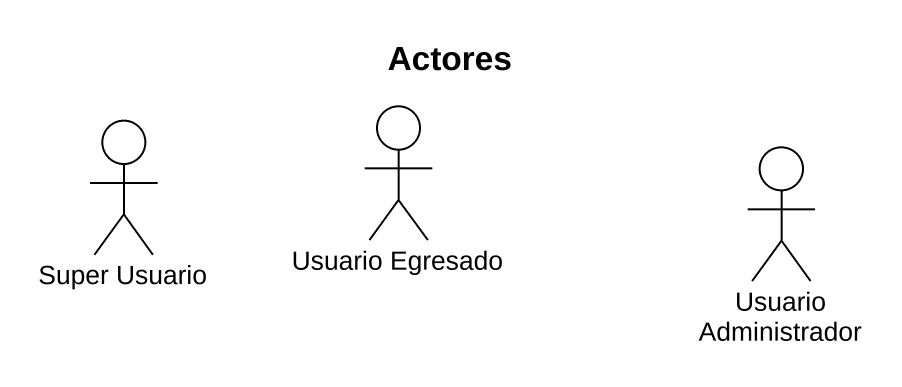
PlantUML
@startuml
title Actores
actor "Super Usuario" as Super_Usuario
actor "Usuario Egresado" as Usuario_Egresado
actor "Usuario Administrador" as Usuario_Administrador
@enduml
